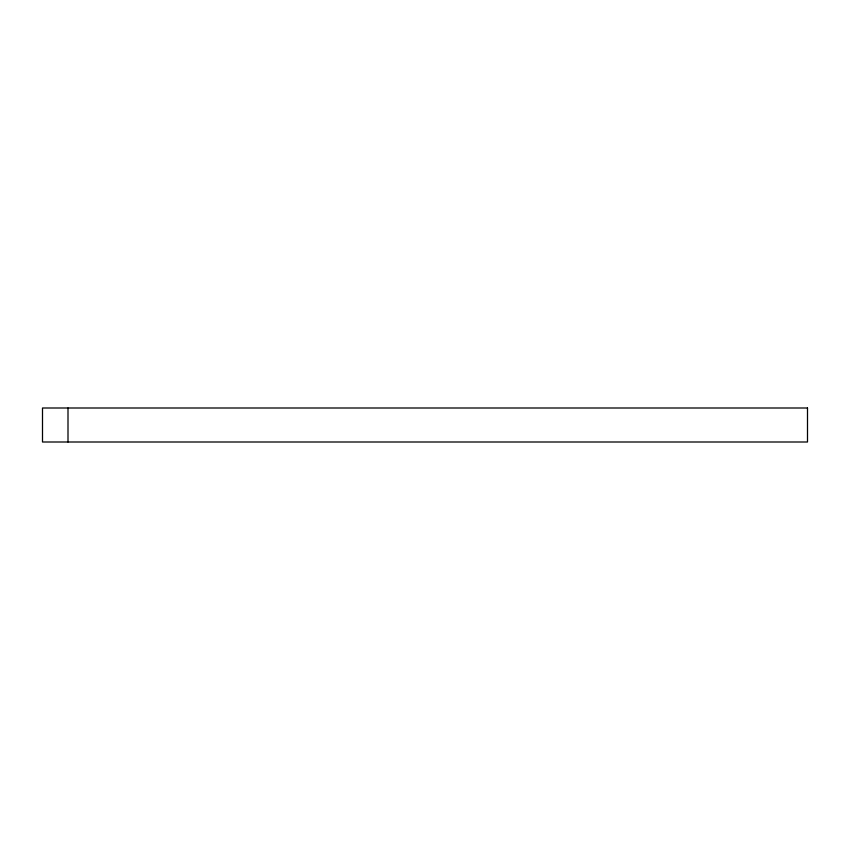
<?xml version="1.0" encoding="UTF-8"?>
<svg xmlns="http://www.w3.org/2000/svg" width="850" height="850" viewBox="0 0 850 850"><rect width="100%" height="100%" fill="white"/><g stroke="black" fill="none" stroke-linecap="round" stroke-linejoin="round"><path stroke-width="1.27" d="M68 408L68 442M807.5 408L42.5 408L42.5 442L807.5 442L807.5 408"/></g></svg>
